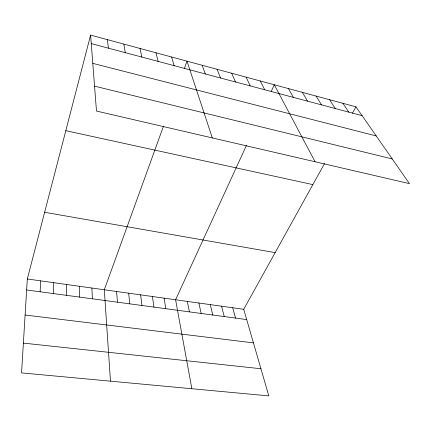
<?xml version="1.0" encoding="UTF-8"?>
<svg xmlns="http://www.w3.org/2000/svg" width="431" height="431" viewBox="0 0 431 431"><rect width="100%" height="100%" fill="white"/><g stroke="black" fill="none" stroke-linecap="round" stroke-linejoin="round"><path stroke-width="0.65" d="M53.476 293.576L53.659 282.671M40.153 291.782L40.579 280.84M90.607 35.11L96.479 111.058L409.45 183.638L355.963 106.845L90.607 35.11L27.32 278.986L21.55 372.896L268.788 395.89L243.73 309.307L324.554 163.511M163.349 126.563L104.307 289.772L110.465 381.166M184.333 68.556L187.006 61.17L212.311 137.92M246.457 145.376L175.595 299.76L191.849 388.73M271.271 91.318L274.278 84.767L315.061 161.749M352.434 113.218L355.963 106.845M23.382 343.114L260.933 368.747M25.106 315.023L253.45 342.882M26.647 289.966L246.704 319.587M27.32 278.986L243.73 309.307M44.63 212.284L275.161 252.609M65.808 130.679L312.858 184.613M94.551 86.146L392.248 158.942M92.789 63.362L376.231 135.943M91.264 43.606L362.105 115.664M342.882 103.311L348.798 112.125M329.591 99.717L335.27 108.526M316.095 96.07L321.526 104.868M302.379 92.363L307.556 101.15M288.441 88.592L293.36 97.374M260.313 80.99L264.682 89.745M246.123 77.154L250.212 85.893M231.7 73.254L235.498 81.982M217.046 69.294L220.537 78M202.15 65.264L205.328 73.954M171.608 57.011L174.129 65.652M232.724 307.766L235.536 318.083M221.582 306.204L224.222 316.559M155.952 52.776L158.129 61.396M210.301 304.625L212.769 315.018M198.88 303.02L201.169 313.456M140.032 48.477L141.847 57.064M187.307 301.404L189.419 311.877M123.837 44.097L125.281 52.657M164.082 298.144L165.816 308.698M152.423 296.512L153.969 307.104M140.625 294.858L141.966 305.487M107.367 39.641L108.423 48.175M128.67 293.182L129.812 303.85M116.564 291.491L117.501 302.196M91.889 288.032L92.396 298.818M79.309 286.27L79.595 297.094M66.568 284.482L66.622 295.348"/></g></svg>
